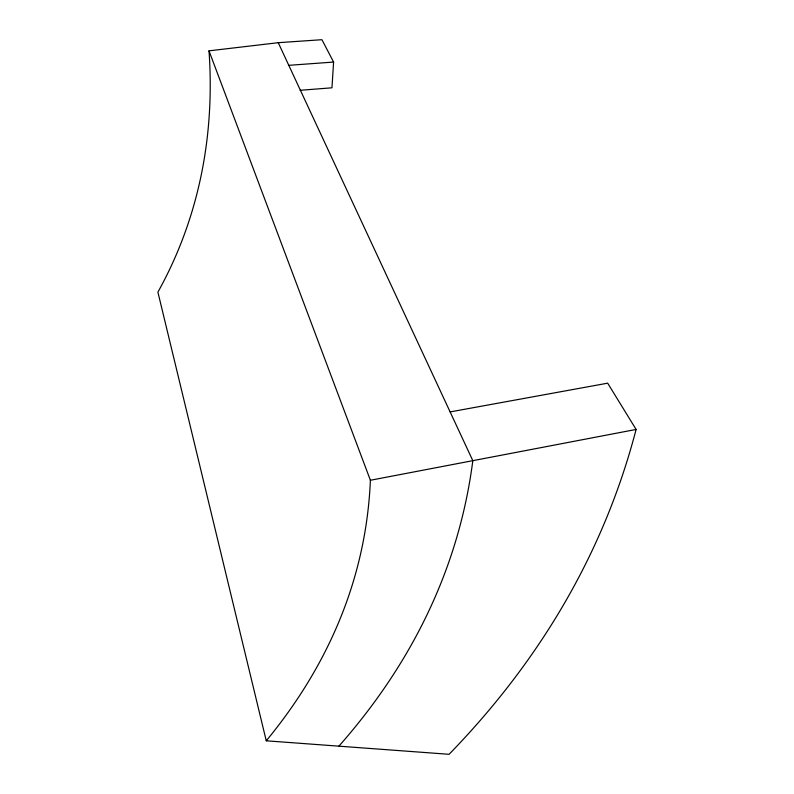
<?xml version="1.0" encoding="UTF-8"?>
<svg xmlns="http://www.w3.org/2000/svg" width="794" height="794" viewBox="0 0 794 794"><rect width="100%" height="100%" fill="white"/><g stroke="black" fill="none" stroke-linecap="round" stroke-linejoin="round"><path stroke-width="1.19" d="M450.119 411.917L607.678 383.174L636.103 429.445A4577.728 1776.049 20.1 0 1 449.086 754.3L266.258 740.802L157.897 292.132A900.178 604.899 24.9 0 0 209.011 50.846L278.247 42.687L321.927 39.7L333.599 62.061L331.961 87.806L300.112 90.288M266.258 740.802A1947.622 892.734 11.7 0 0 370.391 480.261L636.103 429.445M288.788 65.326L333.599 62.061M278.247 42.687L472.817 460.669A2540.254 1125.733 14.4 0 1 338.899 746.162M209.011 50.846L370.391 480.261"/></g></svg>
